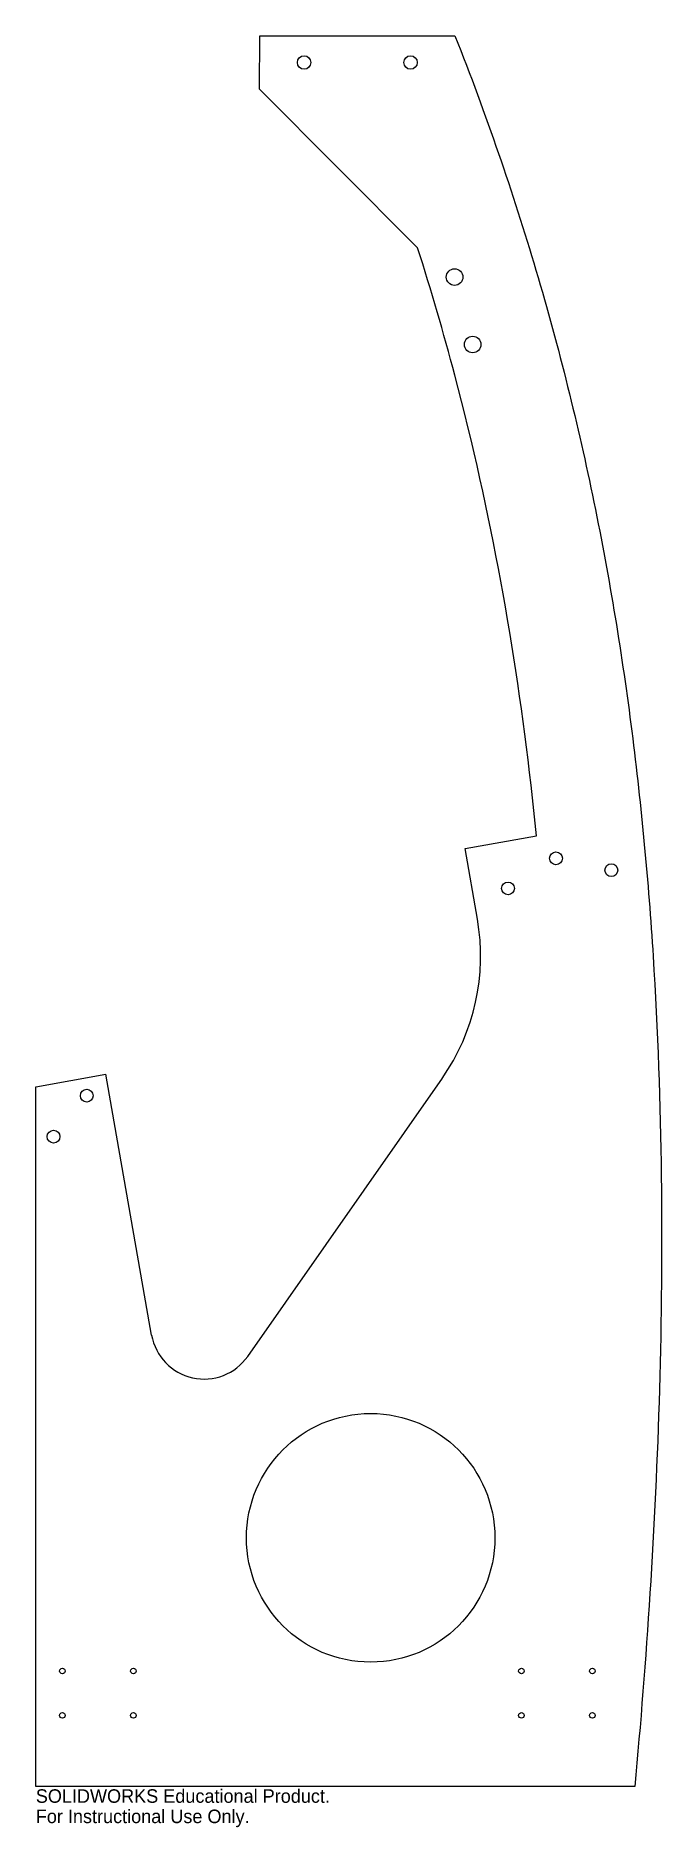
# Model space of a CAD drawing. Header units: inches. Extents: x 10.8 to 19.6, y 105.1 to 130.3.
import ezdxf

# ---------------------------------------------------------------- set-up
doc = ezdxf.new("R2010")
doc.units = ezdxf.units.IN
doc.header["$MEASUREMENT"] = 0
doc.styles.add('SLDTEXTSTYLE0', font='Arail.ttf')

msp = doc.modelspace()

# ---------------------------------------------------------------- linework, layer by layer
at = {"color": 1, "linetype": 'Continuous', "lineweight": 25}
for p, q in [((13.904, 129.542), (13.905, 130.292)), ((13.905, 130.292), (16.656, 130.292)), ((16.13, 127.307), (13.904, 129.542)), ((16.797, 118.852), (17.805, 119.03)), ((16.972, 117.859), (16.797, 118.852)), ((10.75, 115.5), (11.735, 115.674)), ((10.75, 105.65), (10.75, 115.5)), ((12.382, 112.004), (11.735, 115.674)), ((16.475, 115.618), (13.735, 111.704)), ((19.188, 105.65), (10.75, 105.65))]:
    msp.add_line(p, q, dxfattribs=at)
for centre, radius in [((14.53, 129.917), 0.095), ((16.03, 129.917), 0.095), ((16.65, 126.897), 0.117), ((16.905, 125.947), 0.117), ((18.079, 118.715), 0.09), ((18.859, 118.548), 0.09), ((17.403, 118.291), 0.09), ((11.468, 115.373), 0.09), ((11, 114.797), 0.09), ((15.468, 109.15), 1.75), ((11.125, 107.275), 0.0391), ((12.125, 107.275), 0.0391), ((17.592, 107.275), 0.0391), ((18.592, 107.275), 0.039), ((11.125, 106.65), 0.0391), ((12.125, 106.65), 0.0391), ((17.592, 106.65), 0.0391), ((18.592, 106.65), 0.0391)]:
    msp.add_circle(centre, radius, dxfattribs=at)
for centre, radius, start, end in [((14.017, 117.338), 3, 325.006, 10), ((13.121, 112.134), 0.75, 190.006, 325.006)]:
    msp.add_arc(centre, radius, start, end, dxfattribs=at)
for points, knots in [([(16.656, 130.292), (16.875, 129.74), (17.079, 129.188), (17.459, 128.088), (17.635, 127.54), (18.121, 125.898), (18.391, 124.809), (18.836, 122.644), (19.011, 121.569), (19.283, 119.437), (19.381, 118.38), (19.514, 116.29), (19.55, 115.257), (19.575, 113.223), (19.564, 112.223), (19.508, 110.263), (19.462, 109.304), (19.343, 107.436), (19.271, 106.528), (19.188, 105.65)], [0, 0, 0, 0, 0.0625, 0.0625, 0.125, 0.125, 0.25, 0.25, 0.375, 0.375, 0.5, 0.5, 0.625, 0.625, 0.75, 0.75, 0.875, 0.875, 1, 1, 1, 1]), ([(17.805, 119.03), (17.781, 119.268), (17.756, 119.506), (17.728, 119.745), (17.509, 121.649), (17.167, 123.574), (16.653, 125.514), (16.496, 126.11), (16.322, 126.708), (16.13, 127.307)], [-0.3701501, -0.3701501, -0.3701501, -0.3701501, -0.3465978, -0.3465978, -0.3465978, -0.1585837, -0.1585837, -0.1585837, -0.1008488, -0.1008488, -0.1008488, -0.1008488])]:
    msp.add_open_spline(points, degree=3, knots=knots, dxfattribs=at)

# ---------------------------------------------------------------- texts
at = {"color": 7, "linetype": 'Continuous', "char_height": 0.1903, "attachment_point": 1, "style": 'SLDTEXTSTYLE0'}
for s, insert in [('SOLIDWORKS Educational Product.', (10.75, 105.61)), ('For Instructional Use Only.', (10.75, 105.324))]:
    msp.add_mtext(s, dxfattribs=dict(at, insert=insert))

doc.saveas('drawing.dxf')
